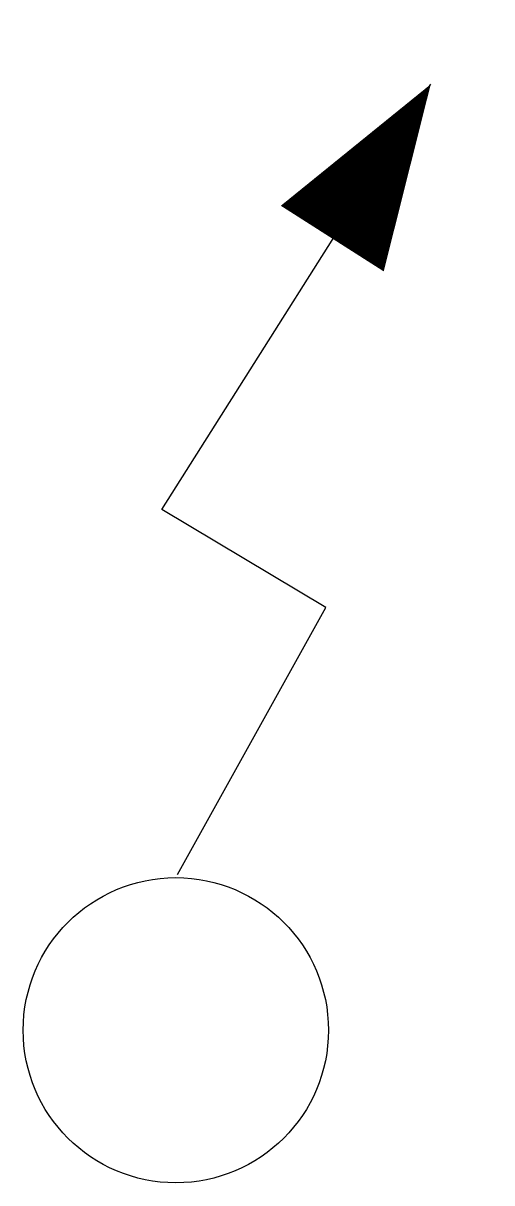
# Model space of a CAD drawing. Extents: x -0.5 to 1.04, y -0.5 to 3.3.
import ezdxf

# ---------------------------------------------------------------- set-up
doc = ezdxf.new("R2010")
doc.units = 0
doc.layers.get('0').update_dxf_attribs({"linetype": 'CONTINUOUS'})

msp = doc.modelspace()

# ---------------------------------------------------------------- linework, layer by layer
at = {"color": 0}
for p, q in [((-0.0456, 1.7063), (0.8352, 3.1)), ((0.491, 1.3849), (-0.0456, 1.7063)), ((0.0058, 0.5107), (0.491, 1.3849)), ((0.0058, 0.5107), (0.0058, 0.5107))]:
    msp.add_line(p, q, dxfattribs=at)
msp.add_lwpolyline([(0.8352, 3.1, 0, 0.4, 0), (0.5125, 2.5942, 0.4, 0.4, 0)], format="xyseb", dxfattribs=at)
msp.add_circle((0, 0), 0.5, dxfattribs=at)

doc.saveas('drawing.dxf')
